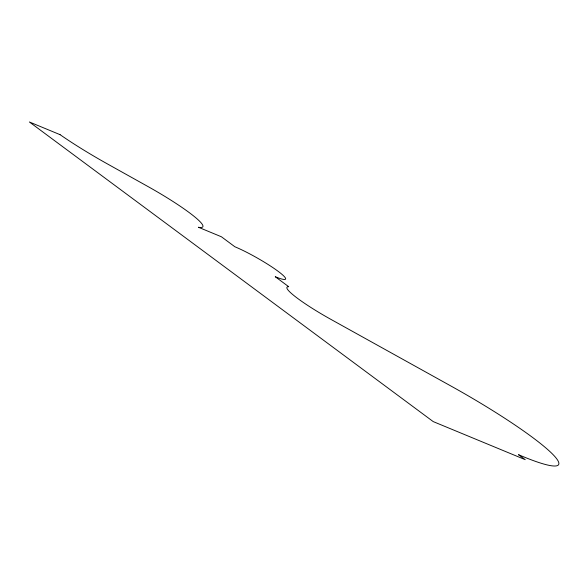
<?xml version="1.0" encoding="UTF-8"?>
<svg xmlns="http://www.w3.org/2000/svg" width="588" height="588" viewBox="0 0 588 588"><rect width="100%" height="100%" fill="white"/><g stroke="black" fill="none" stroke-linecap="round" stroke-linejoin="round"><path stroke-width="0.88" d="M60.064 134.667L29.4 121.981L433.231 421.603L525.224 459.669L518.491 454.671A122.863 15.185 29.6 0 0 552.727 454.281A122.863 15.185 29.6 0 0 450.827 385.956L331.029 319.446A50.237 6.211 29.6 0 1 288.715 286.709L275.257 276.72A35.111 4.337 29.6 0 0 278.058 271.259A35.111 4.337 29.6 0 0 234.869 246.762L221.411 236.773L198.413 227.255A63.827 7.887 29.6 0 0 147.742 186.411L107.619 164.03A84.922 10.496 29.6 0 1 60.064 134.667"/></g></svg>
